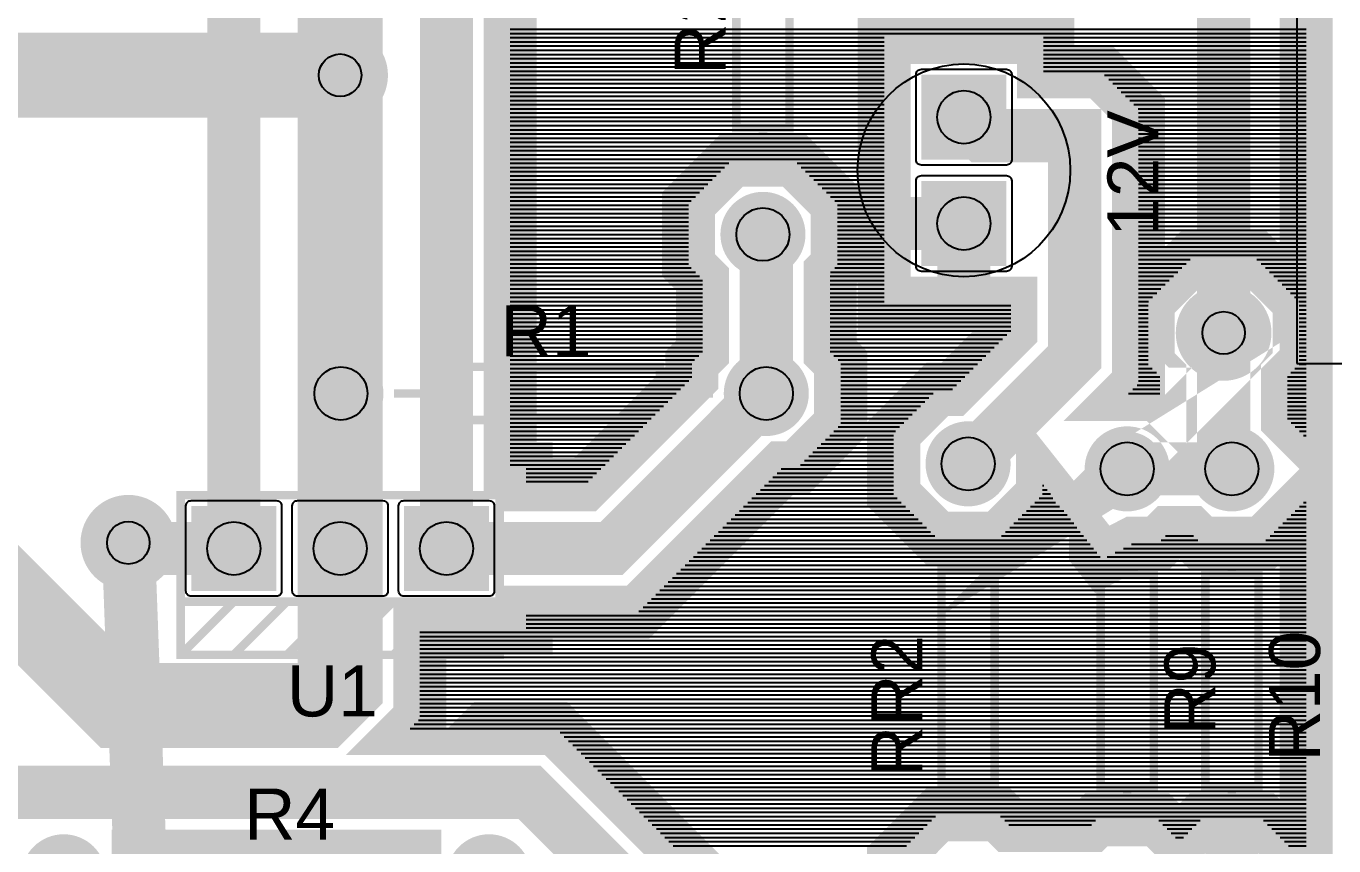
# Model space of a CAD drawing. Header units: centimetres. Extents: x -9.9 to 7.2, y -11.4 to -3.5.
# Drawn here: x 1.27 to 4.394, y -9.2 to -7.243 of the extents above; entities that cross this region are included whole.
import ezdxf

# ---------------------------------------------------------------- set-up
doc = ezdxf.new("R2010")
doc.units = ezdxf.units.CM
doc.layers.get('0').update_dxf_attribs({"linetype": 'CONTINUOUS'})

# ---------------------------------------------------------------- blocks, each defined once
blk = doc.blocks.new('EPAD')
at = {"const_width": 0.5}
blk.add_lwpolyline([(-0.25, 0, 1), (0.25, 0, 1)], format="xyb", close=True, dxfattribs=at)
blk = doc.blocks.new('RPAD')
blk.add_trace([(-0.5, -0.5), (-0.5, 0.5), (0.5, -0.5), (0.5, 0.5)])

msp = doc.modelspace()

# ---------------------------------------------------------------- linework, layer by layer
for points in [[(4.305027, -8.048529), (7.10294, -8.048529), (7.10294, -5.148572), (4.305027, -5.148572), (4.305027, -8.048529)], [(2.426399, -7.25), (4.327601, -7.25)], [(2.426399, -7.26), (4.327601, -7.26)], [(2.426399, -7.27), (3.319501, -7.27)], [(3.700499, -7.27), (4.327601, -7.27)], [(2.426399, -7.28), (3.319501, -7.28)], [(2.426399, -7.29), (3.319501, -7.29)], [(2.426399, -7.3), (3.319501, -7.3)], [(3.700499, -7.28), (4.327601, -7.28)], [(3.700499, -7.29), (4.327601, -7.29)], [(3.700499, -7.3), (4.327601, -7.3)], [(2.426399, -7.31), (3.319501, -7.31)], [(2.426399, -7.32), (3.319501, -7.32)], [(2.426399, -7.33), (3.319501, -7.33)], [(2.426399, -7.34), (3.319501, -7.34)], [(3.700499, -7.31), (4.327601, -7.31)], [(3.700499, -7.32), (4.327601, -7.32)], [(3.700499, -7.33), (4.327601, -7.33)], [(3.700499, -7.34), (4.327601, -7.34)], [(2.426399, -7.35), (3.319501, -7.35)], [(2.426399, -7.36), (3.319501, -7.36)], [(2.426399, -7.37), (3.319501, -7.37)], [(3.700499, -7.35), (4.327601, -7.35)], [(3.84601, -7.36), (4.327601, -7.36)], [(3.85601, -7.37), (4.327601, -7.37)], [(2.426399, -7.38), (3.319501, -7.38)], [(2.426399, -7.39), (3.319501, -7.39)], [(2.426399, -7.4), (3.319501, -7.4)], [(3.86601, -7.38), (4.327601, -7.38)], [(3.87601, -7.39), (4.327601, -7.39)], [(3.88601, -7.4), (4.327601, -7.4)], [(2.426399, -7.41), (3.319501, -7.41)], [(2.426399, -7.42), (3.319501, -7.42)], [(2.426399, -7.43), (3.319501, -7.43)], [(3.89601, -7.41), (4.327601, -7.41)], [(3.90601, -7.42), (4.327601, -7.42)], [(3.91601, -7.43), (4.327601, -7.43)], [(2.426399, -7.44), (3.319501, -7.44)], [(2.426399, -7.45), (3.319501, -7.45)], [(2.426399, -7.46), (3.319501, -7.46)], [(3.92601, -7.44), (4.327601, -7.44)], [(3.926982, -7.45), (4.327601, -7.45)], [(3.926982, -7.46), (4.327601, -7.46)], [(2.426399, -7.47), (3.319501, -7.47)], [(2.426399, -7.48), (3.319501, -7.48)], [(2.426399, -7.49), (3.319501, -7.49)], [(3.926982, -7.47), (4.327601, -7.47)], [(3.926982, -7.48), (4.327601, -7.48)], [(3.926982, -7.49), (4.327601, -7.49)], [(2.426399, -7.5), (3.319501, -7.5)], [(2.426399, -7.51), (3.319501, -7.51)], [(2.426399, -7.52), (3.319501, -7.52)], [(3.926982, -7.5), (4.327601, -7.5)], [(3.926982, -7.51), (4.327601, -7.51)], [(3.926982, -7.52), (4.327601, -7.52)], [(2.426399, -7.53), (3.319501, -7.53)], [(2.426399, -7.54), (3.319501, -7.54)], [(2.426399, -7.55), (3.319501, -7.55)], [(3.926982, -7.53), (4.327601, -7.53)], [(3.926982, -7.54), (4.327601, -7.54)], [(3.926982, -7.55), (4.327601, -7.55)], [(2.426399, -7.56), (3.319501, -7.56)], [(2.426399, -7.57), (2.948554, -7.57)], [(2.426399, -7.58), (2.938554, -7.58)], [(2.426399, -7.59), (2.928554, -7.59)], [(3.111446, -7.57), (3.319501, -7.57)], [(3.121446, -7.58), (3.319501, -7.58)], [(3.131446, -7.59), (3.319501, -7.59)], [(3.926982, -7.56), (4.327601, -7.56)], [(3.926982, -7.57), (4.327601, -7.57)], [(3.926982, -7.58), (4.327601, -7.58)], [(3.926982, -7.59), (4.327601, -7.59)], [(2.426399, -7.6), (2.918554, -7.6)], [(2.426399, -7.61), (2.908554, -7.61)], [(2.426399, -7.62), (2.898554, -7.62)], [(3.141446, -7.6), (3.319501, -7.6)], [(3.151446, -7.61), (3.319501, -7.61)], [(3.161446, -7.62), (3.319501, -7.62)], [(3.926982, -7.6), (4.327601, -7.6)], [(3.926982, -7.61), (4.327601, -7.61)], [(3.926982, -7.62), (4.327601, -7.62)], [(2.426399, -7.63), (2.888554, -7.63)], [(2.426399, -7.64), (2.878554, -7.64)], [(2.426399, -7.65), (2.868554, -7.65)], [(3.171446, -7.63), (3.319501, -7.63)], [(3.181446, -7.64), (3.319501, -7.64)], [(3.191446, -7.65), (3.319501, -7.65)], [(3.926982, -7.63), (4.327601, -7.63)], [(3.926982, -7.64), (4.327601, -7.64)], [(3.926982, -7.65), (4.327601, -7.65)], [(2.426399, -7.66), (2.858554, -7.66)], [(2.426399, -7.67), (2.852201, -7.67)], [(2.426399, -7.68), (2.852201, -7.68)], [(3.201446, -7.66), (3.319501, -7.66)], [(3.207799, -7.67), (3.319501, -7.67)], [(3.207799, -7.68), (3.319501, -7.68)], [(3.926982, -7.66), (4.327601, -7.66)], [(3.926982, -7.67), (4.327601, -7.67)], [(3.926982, -7.68), (4.327601, -7.68)], [(2.426399, -7.69), (2.852201, -7.69)], [(2.426399, -7.7), (2.852201, -7.7)], [(2.426399, -7.71), (2.852201, -7.71)], [(3.207799, -7.69), (3.319501, -7.69)], [(3.207799, -7.7), (3.319501, -7.7)], [(3.207799, -7.71), (3.319501, -7.71)], [(3.926982, -7.69), (4.327601, -7.69)], [(3.926982, -7.7), (4.327601, -7.7)], [(3.926982, -7.71), (4.327601, -7.71)], [(2.426399, -7.72), (2.852201, -7.72)], [(2.426399, -7.73), (2.852201, -7.73)], [(2.426399, -7.74), (2.852201, -7.74)], [(3.207799, -7.72), (3.319501, -7.72)], [(3.207799, -7.73), (3.319501, -7.73)], [(3.207799, -7.74), (3.319501, -7.74)], [(3.926982, -7.72), (4.327601, -7.72)], [(3.926982, -7.73), (4.327601, -7.73)], [(3.926982, -7.74), (4.327601, -7.74)], [(2.426399, -7.75), (2.852201, -7.75)], [(2.426399, -7.76), (2.852201, -7.76)], [(2.426399, -7.77), (2.852201, -7.77)], [(3.207799, -7.75), (3.319501, -7.75)], [(3.207799, -7.76), (3.319501, -7.76)], [(3.207799, -7.77), (3.319501, -7.77)], [(3.926982, -7.75), (4.327601, -7.75)], [(3.926982, -7.76), (4.327601, -7.76)], [(3.926982, -7.77), (4.327601, -7.77)], [(2.426399, -7.78), (2.852201, -7.78)], [(2.426399, -7.79), (2.852201, -7.79)], [(2.426399, -7.8), (2.852201, -7.8)], [(3.207799, -7.78), (3.319501, -7.78)], [(3.207799, -7.79), (3.319501, -7.79)], [(3.207799, -7.8), (3.319501, -7.8)], [(3.926982, -7.78), (4.327601, -7.78)], [(3.926982, -7.79), (4.327601, -7.79)], [(3.926982, -7.8), (4.050693, -7.8)], [(4.210057, -7.8), (4.327601, -7.8)], [(2.426399, -7.81), (2.852201, -7.81)], [(2.426399, -7.82), (2.858554, -7.82)], [(2.426399, -7.83), (2.868554, -7.83)], [(2.426399, -7.84), (2.878554, -7.84)], [(3.190399, -7.84), (3.319501, -7.84)], [(3.191446, -7.83), (3.319501, -7.83)], [(3.201446, -7.82), (3.319501, -7.82)], [(3.207799, -7.81), (3.319501, -7.81)], [(3.926982, -7.81), (4.040693, -7.81)], [(3.926982, -7.82), (4.030693, -7.82)], [(3.926982, -7.83), (4.020693, -7.83)], [(3.926982, -7.84), (4.010693, -7.84)], [(4.220057, -7.81), (4.327601, -7.81)], [(4.230057, -7.82), (4.327601, -7.82)], [(4.240057, -7.83), (4.327601, -7.83)], [(4.250057, -7.84), (4.327601, -7.84)], [(2.426399, -7.85), (2.885601, -7.85)], [(2.426399, -7.86), (2.885601, -7.86)], [(2.426399, -7.87), (2.885601, -7.87)], [(3.190399, -7.85), (3.319501, -7.85)], [(3.190399, -7.86), (3.319501, -7.86)], [(3.190399, -7.87), (3.319501, -7.87)], [(3.926982, -7.85), (4.000693, -7.85)], [(3.926982, -7.86), (3.990693, -7.86)], [(3.926982, -7.87), (3.980693, -7.87)], [(4.260057, -7.85), (4.327601, -7.85)], [(4.270057, -7.86), (4.327601, -7.86)], [(4.280057, -7.87), (4.327601, -7.87)], [(2.426399, -7.88), (2.885601, -7.88)], [(2.426399, -7.89), (2.885601, -7.89)], [(2.426399, -7.9), (2.885601, -7.9)], [(3.190399, -7.88), (3.319501, -7.88)], [(3.190399, -7.89), (3.319501, -7.89)], [(3.190399, -7.9), (3.319501, -7.9)], [(3.926982, -7.88), (3.970693, -7.88)], [(3.926982, -7.89), (3.960693, -7.89)], [(3.926982, -7.9), (3.950693, -7.9)], [(4.290057, -7.88), (4.327601, -7.88)], [(4.300057, -7.89), (4.327601, -7.89)], [(4.310057, -7.9), (4.327601, -7.9)], [(2.426399, -7.91), (2.885601, -7.91)], [(2.426399, -7.92), (2.885601, -7.92)], [(2.426399, -7.93), (2.885601, -7.93)], [(3.190399, -7.91), (3.622184, -7.91)], [(3.190399, -7.92), (3.622184, -7.92)], [(3.190399, -7.93), (3.622184, -7.93)], [(3.926982, -7.91), (3.950036, -7.91)], [(3.926982, -7.92), (3.950036, -7.92)], [(3.926982, -7.93), (3.950036, -7.93)], [(4.310714, -7.91), (4.327601, -7.91)], [(4.310714, -7.92), (4.327601, -7.92)], [(4.310714, -7.93), (4.327601, -7.93)], [(2.426399, -7.94), (2.885601, -7.94)], [(2.426399, -7.95), (2.885601, -7.95)], [(2.426399, -7.96), (2.885601, -7.96)], [(3.190399, -7.94), (3.622184, -7.94)], [(3.190399, -7.95), (3.622184, -7.95)], [(3.190399, -7.96), (3.622184, -7.96)], [(3.926982, -7.94), (3.950036, -7.94)], [(3.926982, -7.95), (3.950036, -7.95)], [(3.926982, -7.96), (3.950036, -7.96)], [(4.310714, -7.94), (4.327601, -7.94)], [(4.310714, -7.95), (4.327601, -7.95)], [(4.310714, -7.96), (4.327601, -7.96)], [(2.426399, -7.97), (2.885601, -7.97)], [(2.426399, -7.98), (2.885601, -7.98)], [(2.426399, -7.99), (2.885601, -7.99)], [(3.190399, -7.97), (3.622184, -7.97)], [(3.190399, -7.98), (3.612476, -7.98)], [(3.190399, -7.99), (3.602476, -7.99)], [(3.926982, -7.97), (3.950036, -7.97)], [(3.926982, -7.98), (3.950036, -7.98)], [(3.926982, -7.99), (3.950036, -7.99)], [(4.310714, -7.97), (4.327601, -7.97)], [(4.310714, -7.98), (4.327601, -7.98)], [(4.310714, -7.99), (4.327601, -7.99)], [(2.426399, -8), (2.885601, -8)], [(2.426399, -8.01), (2.885601, -8.01)], [(2.426399, -8.02), (2.885601, -8.02)], [(3.190399, -8), (3.592476, -8)], [(3.190399, -8.01), (3.582476, -8.01)], [(3.190399, -8.02), (3.572476, -8.02)], [(3.926982, -8), (3.950036, -8)], [(3.926982, -8.01), (3.950036, -8.01)], [(3.926982, -8.02), (3.950036, -8.02)], [(4.310714, -8), (4.327601, -8)], [(4.310714, -8.01), (4.327601, -8.01)], [(4.310714, -8.02), (4.327601, -8.02)], [(2.426399, -8.03), (2.876554, -8.03)], [(2.426399, -8.04), (2.866554, -8.04)], [(2.426399, -8.05), (2.860201, -8.05)], [(3.199446, -8.03), (3.562476, -8.03)], [(3.209446, -8.04), (3.552476, -8.04)], [(3.215799, -8.05), (3.542476, -8.05)], [(3.926982, -8.03), (3.950036, -8.03)], [(3.926982, -8.04), (3.950036, -8.04)], [(3.926982, -8.05), (3.950036, -8.05)], [(4.310714, -8.03), (4.327601, -8.03)], [(4.310714, -8.04), (4.327601, -8.04)], [(4.310714, -8.05), (4.327601, -8.05)], [(2.426399, -8.06), (2.860201, -8.06)], [(2.426399, -8.07), (2.860201, -8.07)], [(2.426399, -8.08), (2.860201, -8.08)], [(2.426399, -8.09), (2.852716, -8.09)], [(3.215799, -8.06), (3.532476, -8.06)], [(3.215799, -8.07), (3.522476, -8.07)], [(3.215799, -8.08), (3.512476, -8.08)], [(3.215799, -8.09), (3.502476, -8.09)], [(3.926982, -8.06), (3.959981, -8.06)], [(3.926982, -8.07), (3.969981, -8.07)], [(3.926982, -8.08), (3.977976, -8.08)], [(3.926982, -8.09), (3.977976, -8.09)], [(4.282774, -8.08), (4.327601, -8.08)], [(4.282774, -8.09), (4.327601, -8.09)], [(4.290769, -8.07), (4.327601, -8.07)], [(4.300769, -8.06), (4.327601, -8.06)], [(2.426399, -8.1), (2.842789, -8.1)], [(2.426399, -8.11), (2.832798, -8.11)], [(2.426399, -8.12), (2.822798, -8.12)], [(3.215799, -8.1), (3.492476, -8.1)], [(3.215799, -8.11), (3.482476, -8.11)], [(3.215799, -8.12), (3.436554, -8.12)], [(3.903524, -8.12), (3.977976, -8.12)], [(3.913524, -8.11), (3.977976, -8.11)], [(3.923524, -8.1), (3.977976, -8.1)], [(4.282774, -8.1), (4.327601, -8.1)], [(4.282774, -8.11), (4.327601, -8.11)], [(4.282774, -8.12), (4.327601, -8.12)], [(2.426399, -8.13), (2.812798, -8.13)], [(2.426399, -8.14), (2.802798, -8.14)], [(2.426399, -8.15), (2.792798, -8.15)], [(3.215799, -8.13), (3.426554, -8.13)], [(3.215799, -8.14), (3.416554, -8.14)], [(3.215799, -8.15), (3.406554, -8.15)], [(4.282774, -8.13), (4.327601, -8.13)], [(4.282774, -8.14), (4.327601, -8.14)], [(4.282774, -8.15), (4.327601, -8.15)], [(2.426399, -8.16), (2.782798, -8.16)], [(2.426399, -8.17), (2.772798, -8.17)], [(2.426399, -8.18), (2.762798, -8.18)], [(3.215799, -8.16), (3.396554, -8.16)], [(3.215799, -8.17), (3.386554, -8.17)], [(3.215799, -8.18), (3.376554, -8.18)], [(4.282774, -8.16), (4.327601, -8.16)], [(4.282774, -8.17), (4.327601, -8.17)], [(4.282774, -8.18), (4.327601, -8.18)], [(2.426399, -8.19), (2.752798, -8.19)], [(2.426399, -8.2), (2.742798, -8.2)], [(2.426399, -8.21), (2.732798, -8.21)], [(3.199446, -8.21), (3.346554, -8.21)], [(3.209446, -8.2), (3.356554, -8.2)], [(3.215799, -8.19), (3.366554, -8.19)], [(4.291446, -8.19), (4.327601, -8.19)], [(4.301446, -8.2), (4.327601, -8.2)], [(4.311446, -8.21), (4.327601, -8.21)], [(2.426399, -8.22), (2.722798, -8.22)], [(2.426399, -8.23), (2.712798, -8.23)], [(2.426399, -8.24), (2.702798, -8.24)], [(3.169446, -8.24), (3.342201, -8.24)], [(3.179446, -8.23), (3.342201, -8.23)], [(3.189446, -8.22), (3.342201, -8.22)], [(4.321446, -8.22), (4.327601, -8.22)], [(2.426399, -8.25), (2.692798, -8.25)], [(2.426399, -8.26), (2.682798, -8.26)], [(2.426399, -8.27), (2.672798, -8.27)], [(3.139446, -8.27), (3.342201, -8.27)], [(3.149446, -8.26), (3.342201, -8.26)], [(3.159446, -8.25), (3.342201, -8.25)], [(2.426399, -8.28), (2.662798, -8.28)], [(2.426399, -8.29), (2.652798, -8.29)], [(2.464499, -8.3), (2.642798, -8.3)], [(3.073806, -8.3), (3.342201, -8.3)], [(3.119446, -8.29), (3.342201, -8.29)], [(3.129446, -8.28), (3.342201, -8.28)], [(2.464499, -8.31), (2.632798, -8.31)], [(2.464499, -8.32), (2.622798, -8.32)], [(2.464499, -8.33), (2.612798, -8.33)], [(3.043846, -8.33), (3.342201, -8.33)], [(3.053846, -8.32), (3.342201, -8.32)], [(3.06383, -8.31), (3.342201, -8.31)], [(3.003846, -8.37), (3.350554, -8.37)], [(3.013846, -8.36), (3.342201, -8.36)], [(3.023846, -8.35), (3.342201, -8.35)], [(3.033846, -8.34), (3.342201, -8.34)], [(3.689446, -8.37), (3.722201, -8.37)], [(3.697799, -8.34), (3.700875, -8.34)], [(3.697799, -8.35), (3.708801, -8.35)], [(3.697799, -8.36), (3.716726, -8.36)], [(2.973846, -8.4), (3.380554, -8.4)], [(2.983846, -8.39), (3.370554, -8.39)], [(2.993846, -8.38), (3.360554, -8.38)], [(3.659446, -8.4), (3.748428, -8.4)], [(3.669446, -8.39), (3.738554, -8.39)], [(3.679446, -8.38), (3.728554, -8.38)], [(4.301446, -8.4), (4.327601, -8.4)], [(4.311446, -8.39), (4.327601, -8.39)], [(4.321446, -8.38), (4.327601, -8.38)], [(2.943846, -8.43), (3.410554, -8.43)], [(2.953846, -8.42), (3.400554, -8.42)], [(2.963846, -8.41), (3.390554, -8.41)], [(3.629446, -8.43), (3.772204, -8.43)], [(3.639446, -8.42), (3.764279, -8.42)], [(3.649446, -8.41), (3.756353, -8.41)], [(4.271446, -8.43), (4.327601, -8.43)], [(4.281446, -8.42), (4.327601, -8.42)], [(4.291446, -8.41), (4.327601, -8.41)], [(2.913846, -8.46), (3.440554, -8.46)], [(2.923846, -8.45), (3.430554, -8.45)], [(2.933846, -8.44), (3.420554, -8.44)], [(3.599446, -8.46), (3.79598, -8.46)], [(3.609446, -8.45), (3.788055, -8.45)], [(3.619446, -8.44), (3.78013, -8.44)], [(3.991446, -8.46), (4.058554, -8.46)], [(4.241446, -8.46), (4.327601, -8.46)], [(4.251446, -8.45), (4.327601, -8.45)], [(4.261446, -8.44), (4.327601, -8.44)], [(2.883846, -8.49), (3.819757, -8.49)], [(2.893846, -8.48), (3.811831, -8.48)], [(2.903846, -8.47), (3.803906, -8.47)], [(3.890851, -8.49), (4.327601, -8.49)], [(3.910073, -8.48), (4.327601, -8.48)], [(3.981446, -8.47), (4.068554, -8.47)], [(4.231446, -8.47), (4.327601, -8.47)], [(2.853846, -8.52), (4.327601, -8.52)], [(2.863846, -8.51), (3.835607, -8.51)], [(2.873846, -8.5), (3.827682, -8.5)], [(3.852409, -8.51), (4.327601, -8.51)], [(3.87163, -8.5), (4.327601, -8.5)], [(2.823846, -8.55), (4.327601, -8.55)], [(2.833846, -8.54), (4.327601, -8.54)], [(2.843846, -8.53), (4.327601, -8.53)], [(2.793846, -8.58), (4.327601, -8.58)], [(2.803846, -8.57), (4.327601, -8.57)], [(2.813846, -8.56), (4.327601, -8.56)], [(2.753846, -8.62), (4.327601, -8.62)], [(2.763846, -8.61), (4.327601, -8.61)], [(2.773846, -8.6), (4.327601, -8.6)], [(2.783846, -8.59), (4.327601, -8.59)], [(2.464499, -8.65), (4.327601, -8.65)], [(2.733846, -8.64), (4.327601, -8.64)], [(2.743846, -8.63), (4.327601, -8.63)], [(2.464499, -8.66), (4.327601, -8.66)], [(2.464499, -8.67), (4.327601, -8.67)], [(2.464499, -8.68), (4.327601, -8.68)], [(2.210499, -8.69), (4.327601, -8.69)], [(2.210499, -8.7), (4.327601, -8.7)], [(2.210499, -8.71), (4.327601, -8.71)], [(2.210499, -8.72), (4.327601, -8.72)], [(2.210499, -8.73), (4.327601, -8.73)], [(2.210499, -8.74), (4.327601, -8.74)], [(2.210499, -8.75), (4.327601, -8.75)], [(2.210499, -8.76), (4.327601, -8.76)], [(2.210499, -8.77), (4.327601, -8.77)], [(2.210499, -8.78), (4.327601, -8.78)], [(2.210499, -8.79), (4.327601, -8.79)], [(2.210499, -8.8), (4.327601, -8.8)], [(2.210499, -8.81), (4.327601, -8.81)], [(2.210499, -8.82), (4.327601, -8.82)], [(2.210499, -8.83), (4.327601, -8.83)], [(2.210499, -8.84), (4.327601, -8.84)], [(2.210499, -8.85), (4.327601, -8.85)], [(2.210499, -8.86), (4.327601, -8.86)], [(2.210499, -8.87), (4.327601, -8.87)], [(2.206971, -8.9), (4.327601, -8.9)], [(2.210499, -8.88), (4.327601, -8.88)], [(2.210499, -8.89), (4.327601, -8.89)], [(2.186971, -8.92), (4.327601, -8.92)], [(2.196971, -8.91), (4.327601, -8.91)], [(2.545524, -8.93), (4.327601, -8.93)], [(2.555524, -8.94), (4.327601, -8.94)], [(2.565524, -8.95), (4.327601, -8.95)], [(2.575524, -8.96), (4.327601, -8.96)], [(2.585524, -8.97), (4.327601, -8.97)], [(2.595524, -8.98), (4.327601, -8.98)], [(2.605524, -8.99), (4.327601, -8.99)], [(2.615524, -9), (4.327601, -9)], [(2.625524, -9.01), (4.327601, -9.01)], [(2.635524, -9.02), (4.327601, -9.02)], [(2.645524, -9.03), (4.327601, -9.03)], [(2.655524, -9.04), (4.327601, -9.04)], [(2.665524, -9.05), (4.327601, -9.05)], [(2.675524, -9.06), (4.327601, -9.06)], [(2.685524, -9.07), (4.327601, -9.07)], [(2.695524, -9.08), (4.327601, -9.08)], [(2.705524, -9.09), (4.327601, -9.09)], [(2.715524, -9.1), (4.327601, -9.1)], [(2.725524, -9.11), (4.327601, -9.11)], [(2.735524, -9.12), (4.327601, -9.12)], [(2.745524, -9.13), (3.442554, -9.13)], [(2.755524, -9.14), (3.432554, -9.14)], [(2.765524, -9.15), (3.422554, -9.15)], [(3.597446, -9.13), (4.327601, -9.13)], [(3.607446, -9.14), (3.824554, -9.14)], [(3.617446, -9.15), (3.814554, -9.15)], [(3.975446, -9.14), (4.074554, -9.14)], [(3.985446, -9.15), (4.064554, -9.15)], [(4.225446, -9.14), (4.327601, -9.14)], [(4.235446, -9.15), (4.327601, -9.15)], [(2.775524, -9.16), (3.412554, -9.16)], [(2.785524, -9.17), (3.402554, -9.17)], [(2.795524, -9.18), (3.392554, -9.18)], [(3.995446, -9.16), (4.054554, -9.16)], [(4.005446, -9.17), (4.044554, -9.17)], [(4.015446, -9.18), (4.034554, -9.18)], [(4.245446, -9.16), (4.327601, -9.16)], [(4.255446, -9.17), (4.327601, -9.17)], [(4.265446, -9.18), (4.327601, -9.18)], [(2.805524, -9.19), (3.382554, -9.19)], [(2.815524, -9.2), (3.372554, -9.2)], [(4.275446, -9.19), (4.327601, -9.19)], [(4.285446, -9.2), (4.327601, -9.2)]]:
    msp.add_lwpolyline(points)
for points, const_width in [([(1.766, -5.24), (1.766, -6.74), (1.766, -8.49)], 0.127), ([(-2.983533, -7.154153), (-2.983533, -6.705355), (-2.178578, -5.9004), (3.618183, -5.9004), (4.130375, -6.412592), (4.130375, -7.975356)], 0.127), ([(3.329501, -6.819025), (3.329501, -7.238499), (3.710499, -7.238499), (3.710499, -6.603501)], 0.127), ([(2.02, -7.74), (2.02, -7.36), (2.02, -6.74)], 0.2032), ([(2.274, -6.74), (2.274, -8.49)], 0.127), ([(2.02, -7.36), (-0.014709, -7.36), (-0.567709, -6.807)], 0.2032), ([(2.02, -8.49), (2.02, -8.817565), (1.97229, -8.865275), (1.490566, -8.865275), (-0.567709, -6.807)], 0.2032), ([(4.327601, -6.815411), (4.327601, -8.226155), (4.282774, -8.181328), (4.282774, -8.077995), (4.310714, -8.050055), (4.310714, -7.900657), (4.205074, -7.795017), (4.055676, -7.795017), (3.950036, -7.900657), (3.950036, -8.050055), (3.977976, -8.077995), (3.977976, -8.12653), (3.973647, -8.122201), (3.901323, -8.122201), (3.926982, -8.096542), (3.926982, -7.440972), (3.837708, -7.351698), (3.700499, -7.351698), (3.700499, -7.269501), (3.319501, -7.269501), (3.319501, -7.904499), (3.622184, -7.904499), (3.622184, -7.970292), (3.482275, -8.110201), (3.446353, -8.110201), (3.342201, -8.214353), (3.342201, -8.361647), (3.446353, -8.465799), (3.593647, -8.465799), (3.697799, -8.361647), (3.697799, -8.336118), (3.722201, -8.366907), (3.722201, -8.373647), (3.747949, -8.399395), (3.840513, -8.516189), (3.914304, -8.477799), (3.973647, -8.477799), (3.999047, -8.452399), (4.050953, -8.452399), (4.076353, -8.477799), (4.223647, -8.477799), (4.327601, -8.373845), (4.327601, -9.242155), (4.223647, -9.138201), (4.076353, -9.138201), (4.025, -9.189554), (3.973647, -9.138201), (3.826353, -9.138201), (3.812953, -9.151601), (3.619047, -9.151601), (3.593647, -9.126201), (3.446353, -9.126201), (3.342201, -9.230353), (3.342201, -9.377647)], 0.127), ([(3.088399, -9.472875), (2.535755, -8.920231), (2.18674, -8.920231), (2.210499, -8.896472), (2.210499, -8.680499), (2.464499, -8.680499), (2.464499, -8.642399), (2.731447, -8.642399), (3.057184, -8.316662), (3.076002, -8.297799), (3.111647, -8.297799), (3.215799, -8.193647), (3.215799, -8.046353), (3.190399, -8.020953), (3.190399, -7.831047), (3.207799, -7.813647), (3.207799, -7.666353), (3.103647, -7.562201), (2.956353, -7.562201), (2.852201, -7.666353), (2.852201, -7.813647), (2.885601, -7.847047), (2.885601, -8.020953), (2.860201, -8.046353), (2.860201, -8.08246), (2.841601, -8.101197), (2.605197, -8.337601), (2.464499, -8.337601), (2.464499, -8.299501), (2.426399, -8.299501), (2.426399, -6.930499)], 0.127), ([(2.9665, -7.486), (3.0935, -7.486), (3.0935, -6.978), (2.9665, -6.978), (2.9665, -7.486)], 0.02032), ([(2.9665, -7.486), (3.0935, -7.486), (3.0935, -6.978), (2.9665, -6.978), (2.9665, -7.486)], 0.02032), ([(3.52, -7.238499), (3.52, -7.048)], 0.127), ([(3.764, -7.2695), (3.764, -7.3965)], 0.02032), ([(3.764, -7.2695), (3.764, -7.3965)], 0.02032), ([(2.022, -8.12), (2.022, -7.362), (2.02, -7.36)], 0.127), ([(3.8275, -7.333), (3.7005, -7.333)], 0.02032), ([(3.8275, -7.333), (3.7005, -7.333)], 0.02032), ([(3.52, -8.288), (3.774583, -8.033417), (3.774583, -7.504097), (3.554097, -7.504097), (3.51, -7.46)], 0.127), ([(3.03, -7.613), (3.03, -7.486)], 0.02032), ([(3.03, -7.613), (3.03, -7.486)], 0.02032), ([(2.02, -8.49), (2.02, -7.74)], 0.2032), ([(3.51, -7.714), (3.236, -7.714), (3.23, -7.72)], 0.127), ([(3.319501, -7.714), (3.51, -7.714)], 0.127), ([(3.51, -7.904499), (3.51, -7.714)], 0.127), ([(2.274, -8.49), (2.668322, -8.49), (2.949422, -8.2089), (3.038, -8.12), (3.038, -7.748), (3.03, -7.74)], 0.127), ([(0.607354, -7.968646), (1.48249, -8.843782), (1.993782, -8.843782), (2.012, -8.825564), (2.012, -8.5916), (2.02, -8.49)], 0.127), ([(4.130375, -7.975356), (4.130375, -8.280375), (4.15, -8.3)], 0.127), ([(4.15, -8.3), (3.890732, -8.3), (3.875613, -8.315119), (3.9, -8.3)], 0.127), ([(2.936, -10.740701), (2.936, -9.536), (2.47263, -9.07263), (0.968551, -9.07263), (-0.025362, -8.078717), (-0.577537, -8.078717)], 0.127), ([(2.276, -8.1835), (2.784, -8.1835), (2.784, -8.0565), (2.276, -8.0565), (2.276, -8.1835)], 0.02032), ([(2.276, -8.1835), (2.784, -8.1835), (2.784, -8.0565), (2.276, -8.0565), (2.276, -8.1835)], 0.02032), ([(2.149, -8.12), (2.276, -8.12)], 0.02032), ([(2.149, -8.12), (2.276, -8.12)], 0.02032), ([(2.784, -8.12), (2.911, -8.12)], 0.02032), ([(2.784, -8.12), (2.911, -8.12)], 0.02032), ([(1.639, -8.617), (2.401, -8.617), (2.401, -8.363), (1.639, -8.363), (1.639, -8.617)], 0.02032), ([(1.639, -8.617), (2.401, -8.617), (2.401, -8.363), (1.639, -8.363), (1.639, -8.617)], 0.02032), ([(1.514224, -8.47652), (1.55, -9.45), (1.9, -9.45)], 0.127), ([(1.766, -8.49), (1.527704, -8.49), (1.514224, -8.47652)], 0.127), ([(3.52, -8.542), (3.52, -8.415)], 0.02032), ([(3.52, -8.542), (3.52, -8.415)], 0.02032), ([(3.9, -8.427), (3.9, -8.554)], 0.02032), ([(3.9, -8.427), (3.9, -8.554)], 0.02032), ([(4.15, -8.427), (4.15, -8.554)], 0.02032), ([(4.15, -8.427), (4.15, -8.554)], 0.02032), ([(3.4565, -9.05), (3.5835, -9.05), (3.5835, -8.542), (3.4565, -8.542), (3.4565, -9.05)], 0.02032), ([(3.4565, -9.05), (3.5835, -9.05), (3.5835, -8.542), (3.4565, -8.542), (3.4565, -9.05)], 0.02032), ([(3.8365, -9.062), (3.9635, -9.062), (3.9635, -8.554), (3.8365, -8.554), (3.8365, -9.062)], 0.02032), ([(3.8365, -9.062), (3.9635, -9.062), (3.9635, -8.554), (3.8365, -8.554), (3.8365, -9.062)], 0.02032), ([(4.0865, -9.062), (4.2135, -9.062), (4.2135, -8.554), (4.0865, -8.554), (4.0865, -9.062)], 0.02032), ([(4.0865, -9.062), (4.2135, -9.062), (4.2135, -8.554), (4.0865, -8.554), (4.0865, -9.062)], 0.02032), ([(2.401, -8.617), (2.401, -8.744), (1.639, -8.744), (1.639, -8.617)], 0.02032), ([(1.766, -8.617), (1.639, -8.744)], 0.02032), ([(2.401, -8.617), (2.401, -8.744), (1.639, -8.744), (1.639, -8.617)], 0.02032), ([(1.766, -8.617), (1.639, -8.744)], 0.02032), ([(1.893, -8.617), (1.766, -8.744)], 0.02032), ([(1.893, -8.617), (1.766, -8.744)], 0.02032), ([(2.02, -8.617), (1.893, -8.744)], 0.02032), ([(2.02, -8.617), (1.893, -8.744)], 0.02032), ([(2.147, -8.617), (2.02, -8.744)], 0.02032), ([(2.147, -8.617), (2.02, -8.744)], 0.02032), ([(2.274, -8.617), (2.147, -8.744)], 0.02032), ([(2.274, -8.617), (2.147, -8.744)], 0.02032), ([(2.401, -8.617), (2.274, -8.744)], 0.02032), ([(2.401, -8.617), (2.274, -8.744)], 0.02032), ([(3.52, -9.177), (3.52, -9.05)], 0.02032), ([(3.52, -9.177), (3.52, -9.05)], 0.02032), ([(3.9, -9.062), (3.9, -9.189)], 0.02032), ([(3.9, -9.062), (3.9, -9.189)], 0.02032), ([(4.15, -9.062), (4.15, -9.189)], 0.02032), ([(4.15, -9.062), (4.15, -9.189)], 0.02032), ([(4.15, -9.138201), (4.15, -9.316)], 0.127), ([(1.537521, -9.347925), (1.537521, -9.225029), (2.197923, -9.225029), (2.197923, -9.347925)], 0.127)]:
    msp.add_lwpolyline(points, dxfattribs=dict(const_width=const_width))
for points in [[(3.6243, -7.3584), (3.6243, -7.5616), (3.624047, -7.564197), (3.62332, -7.566598), (3.622165, -7.568758), (3.620629, -7.570629), (3.618757, -7.572165), (3.616598, -7.57332), (3.614197, -7.574047), (3.6116, -7.5743), (3.4084, -7.5743), (3.405803, -7.574047), (3.403402, -7.57332), (3.401243, -7.572165), (3.399371, -7.570629), (3.397835, -7.568758), (3.39668, -7.566598), (3.395953, -7.564197), (3.3957, -7.5616), (3.3957, -7.3584), (3.395953, -7.355803), (3.39668, -7.353402), (3.397835, -7.351242), (3.399371, -7.349371), (3.401243, -7.347835), (3.403402, -7.34668), (3.405803, -7.345953), (3.4084, -7.3457), (3.6116, -7.3457), (3.614197, -7.345953), (3.616598, -7.34668), (3.618757, -7.347835), (3.620629, -7.349371), (3.622165, -7.351242), (3.62332, -7.353402), (3.624047, -7.355803), (3.6243, -7.3584)], [(3.6243, -7.6124), (3.6243, -7.8156), (3.624047, -7.818197), (3.62332, -7.820598), (3.622165, -7.822758), (3.620629, -7.824629), (3.618757, -7.826165), (3.616598, -7.82732), (3.614197, -7.828047), (3.6116, -7.8283), (3.4084, -7.8283), (3.405803, -7.828047), (3.403402, -7.82732), (3.401243, -7.826165), (3.399371, -7.824629), (3.397835, -7.822758), (3.39668, -7.820598), (3.395953, -7.818197), (3.3957, -7.8156), (3.3957, -7.6124), (3.395953, -7.609803), (3.39668, -7.607402), (3.397835, -7.605242), (3.399371, -7.603371), (3.401243, -7.601835), (3.403402, -7.60068), (3.405803, -7.599953), (3.4084, -7.5997), (3.6116, -7.5997), (3.614197, -7.599953), (3.616598, -7.60068), (3.618757, -7.601835), (3.620629, -7.603371), (3.622165, -7.605242), (3.62332, -7.607402), (3.624047, -7.609803), (3.6243, -7.6124)], [(1.8676, -8.6043), (1.6644, -8.6043), (1.661803, -8.604047), (1.659402, -8.60332), (1.657242, -8.602165), (1.655371, -8.600629), (1.653835, -8.598757), (1.65268, -8.596598), (1.651953, -8.594197), (1.6517, -8.5916), (1.6517, -8.3884), (1.651953, -8.385803), (1.65268, -8.383402), (1.653835, -8.381243), (1.655371, -8.379371), (1.657242, -8.377835), (1.659402, -8.37668), (1.661803, -8.375953), (1.6644, -8.3757), (1.8676, -8.3757), (1.870197, -8.375953), (1.872598, -8.37668), (1.874758, -8.377835), (1.876629, -8.379371), (1.878165, -8.381243), (1.87932, -8.383402), (1.880047, -8.385803), (1.8803, -8.3884), (1.8803, -8.5916), (1.880047, -8.594197), (1.87932, -8.596598), (1.878165, -8.598757), (1.876629, -8.600629), (1.874758, -8.602165), (1.872598, -8.60332), (1.870197, -8.604047), (1.8676, -8.6043)], [(2.1216, -8.6043), (1.9184, -8.6043), (1.915803, -8.604047), (1.913402, -8.60332), (1.911242, -8.602165), (1.909371, -8.600629), (1.907835, -8.598757), (1.90668, -8.596598), (1.905953, -8.594197), (1.9057, -8.5916), (1.9057, -8.3884), (1.905953, -8.385803), (1.90668, -8.383402), (1.907835, -8.381243), (1.909371, -8.379371), (1.911242, -8.377835), (1.913402, -8.37668), (1.915803, -8.375953), (1.9184, -8.3757), (2.1216, -8.3757), (2.124197, -8.375953), (2.126598, -8.37668), (2.128758, -8.377835), (2.130629, -8.379371), (2.132165, -8.381243), (2.13332, -8.383402), (2.134047, -8.385803), (2.1343, -8.3884), (2.1343, -8.5916), (2.134047, -8.594197), (2.13332, -8.596598), (2.132165, -8.598757), (2.130629, -8.600629), (2.128758, -8.602165), (2.126598, -8.60332), (2.124197, -8.604047), (2.1216, -8.6043)], [(2.3756, -8.6043), (2.1724, -8.6043), (2.169803, -8.604047), (2.167402, -8.60332), (2.165242, -8.602165), (2.163371, -8.600629), (2.161835, -8.598757), (2.16068, -8.596598), (2.159953, -8.594197), (2.1597, -8.5916), (2.1597, -8.3884), (2.159953, -8.385803), (2.16068, -8.383402), (2.161835, -8.381243), (2.163371, -8.379371), (2.165242, -8.377835), (2.167402, -8.37668), (2.169803, -8.375953), (2.1724, -8.3757), (2.3756, -8.3757), (2.378197, -8.375953), (2.380598, -8.37668), (2.382758, -8.377835), (2.384629, -8.379371), (2.386165, -8.381243), (2.38732, -8.383402), (2.388047, -8.385803), (2.3883, -8.3884), (2.3883, -8.5916), (2.388047, -8.594197), (2.38732, -8.596598), (2.386165, -8.598757), (2.384629, -8.600629), (2.382758, -8.602165), (2.380598, -8.60332), (2.378197, -8.604047), (2.3756, -8.6043)]]:
    msp.add_lwpolyline(points, close=True)
for centre, radius in [((2.02, -7.36), 0.0508), ((3.51, -7.587), 0.254), ((3.51, -7.587), 0.254), ((3.51, -7.46), 0.0635), ((3.51, -7.587), 0), ((3.51, -7.587), 0), ((3.51, -7.714), 0.0635), ((3.03, -7.74), 0.0635), ((4.130375, -7.975356), 0.0508), ((2.022, -8.12), 0.0635), ((3.038, -8.12), 0.0635), ((3.52, -8.288), 0.0635), ((3.9, -8.3), 0.0635), ((4.15, -8.3), 0.0635), ((1.514224, -8.47652), 0.0508), ((1.766, -8.49), 0.0635), ((2.02, -8.49), 0.0635), ((2.274, -8.49), 0.0635)]:
    msp.add_circle(centre, radius)

# ---------------------------------------------------------------- block references
for p, xscale, yscale in [((2.02, -7.36), 0.2286, 0.2286), ((2.02, -7.36), 0.1778, 0.1778), ((3.03, -7.74), 0.2032, 0.2032), ((3.03, -7.74), 0.1778, 0.1778), ((4.130375, -7.975356), 0.2286, 0.2286), ((4.130375, -7.975356), 0.1778, 0.1778), ((2.022, -8.12), 0.2032, 0.2032), ((3.038, -8.12), 0.2032, 0.2032), ((2.022, -8.12), 0.1778, 0.1778), ((3.038, -8.12), 0.1778, 0.1778), ((3.52, -8.288), 0.2032, 0.2032), ((3.52, -8.288), 0.1778, 0.1778), ((3.9, -8.3), 0.2032, 0.2032), ((3.9, -8.3), 0.1778, 0.1778), ((4.15, -8.3), 0.2032, 0.2032), ((4.15, -8.3), 0.1778, 0.1778), ((1.514224, -8.47652), 0.2286, 0.2286), ((1.514224, -8.47652), 0.1778, 0.1778), ((1.359722, -9.274278), 0.2032, 0.2032), ((2.375722, -9.274278), 0.2032, 0.2032), ((1.359722, -9.274278), 0.1778, 0.1778), ((2.375722, -9.274278), 0.1778, 0.1778)]:
    msp.add_blockref('EPAD', p, dxfattribs=dict(xscale=xscale, yscale=yscale))
at = {"xscale": 0.2032, "yscale": 0.2032}
for p, rotation in [((3.51, -7.46), 270), ((3.51, -7.714), 270), ((1.766, -8.49), 180), ((2.02, -8.49), 180), ((2.274, -8.49), 180)]:
    msp.add_blockref('RPAD', p, dxfattribs=dict(at, rotation=rotation))

# ---------------------------------------------------------------- texts
at = {"width": 1.041667}
for s, p in [('R2', (2.9411, -7.359)), ('R2', (2.9411, -7.359)), ('12V', (3.97482, -7.74575)), ('12V', (3.97482, -7.74575)), ('RR2', (3.4111, -9.0365)), ('RR2', (3.4111, -9.0365)), ('R10', (4.36082, -8.9985)), ('R10', (4.36082, -8.9985)), ('R9', (4.11082, -8.935)), ('R9', (4.11082, -8.935))]:
    msp.add_text(s, height=0.12192, rotation=90, dxfattribs=at).set_placement(p)
for s, p in [('R1', (2.403, -8.0311)), ('R1', (2.403, -8.0311)), ('U1', (1.893, -8.89132)), ('U1', (1.893, -8.89132)), ('R4', (1.790722, -9.185378)), ('R4', (1.790722, -9.185378))]:
    msp.add_text(s, height=0.12192, dxfattribs=at).set_placement(p)

doc.saveas('drawing.dxf')
